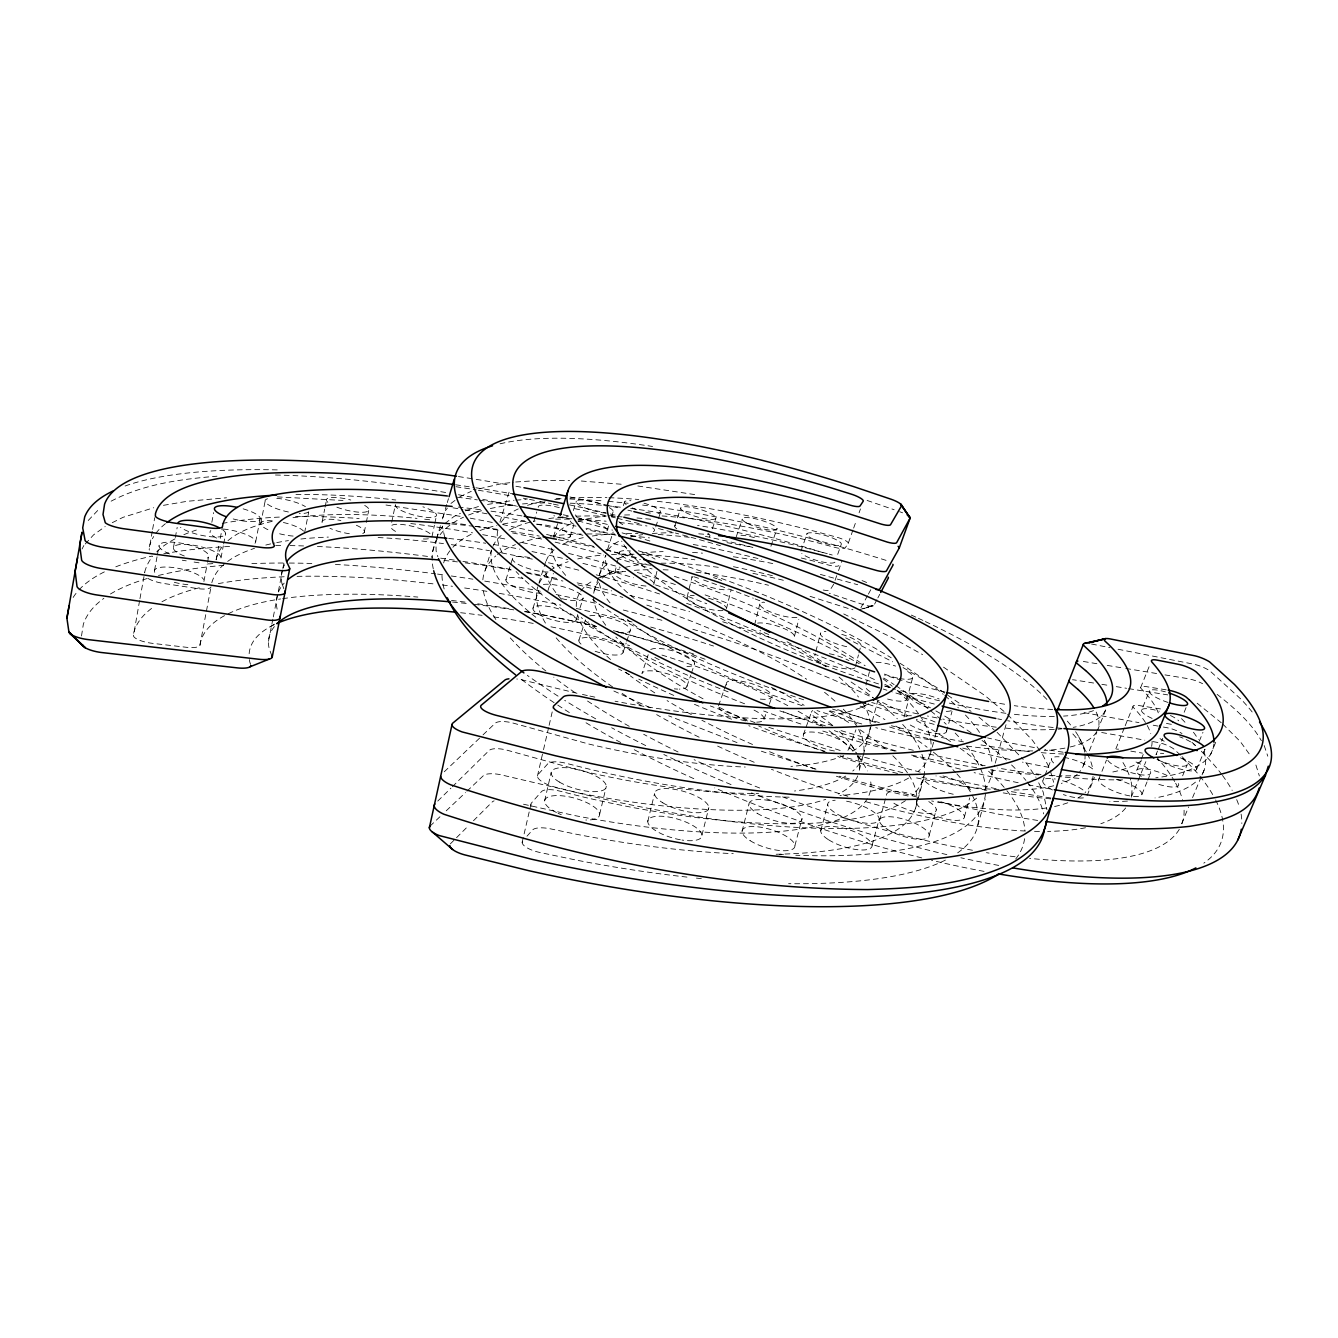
<?xml version="1.0" encoding="UTF-8"?>
<svg xmlns="http://www.w3.org/2000/svg" width="1338" height="1338" viewBox="0 0 1338 1338"><rect width="100%" height="100%" fill="white"/><g stroke="black" fill="none" stroke-linecap="round" stroke-linejoin="round"><path stroke-width="0.75" stroke-dasharray="5 3.75" d="M139.587 600.678L133.566 635.065A16.942 4.7 9.8 0 0 152.716 643.377L186.149 647.258A16.842 4.666 10.1 0 0 199.947 645.267L211.086 586.512M199.947 645.267L199.981 644.983A367.08 103.912 12.8 0 1 226.624 614.543M81.501 635.968L83.324 624.344A482.834 137.814 12.8 0 1 103.879 598.337M139.955 598.655L144.788 572.196M152.248 531.337L149.321 548.797A17.143 4.8 12.3 0 0 149.371 550.085M152.599 529.38L154.74 517.689M154.539 570.339L157.031 556.809M157.382 554.885L159.155 545.218M173.438 547.577L174.944 539.498M175.311 537.491L177.185 527.389M211.839 522.338L213.679 512.588M203.911 581.461L207.173 564.184M207.541 562.261L208.628 556.491M216.187 559.802L218.813 545.904M220.252 538.394L222.509 526.47M220.987 557.963L223.295 545.904M223.663 543.897L225.587 533.862M255.692 541.756L260.208 518.492M260.709 523.877L265.108 501.215M268.486 641.287L272.902 618.942M273.303 616.902L282.552 570.021M282.937 568.098L284.074 562.328M304.579 532.842L308.66 512.37M322.274 521.118L324.682 509.126M325.084 507.135L326.689 499.141M364.237 532.39L365.876 524.412M366.278 522.422L368.736 510.48M391.7 522.338L395.362 504.777A21.257 5.218 14.3 0 0 412.238 514.612A21.257 5.218 14.3 0 0 435.837 516.351A21.257 5.218 14.3 0 0 422.892 506.801M431.923 536.923L434.415 525.249M434.833 523.309L436.489 515.515M522.171 842.405L530.885 804.556M537.424 776.107L543.044 751.722M543.512 749.698L548.664 727.337M549.132 725.313L553.33 707.016M544.599 800.977L551.139 772.762M614.861 572.714L616.617 565.188M617.069 563.298L619.695 551.992M653.797 584.572L656.925 571.393M599.625 814.39L606.315 786.309M687.113 597.25L692.131 576.477A20.538 5.018 16.2 0 0 705.026 585.392A20.538 5.018 16.2 0 0 728.089 589.724M647.793 821.381L654.566 793.568M726.417 608.874L731.066 590.008M701.932 835.28L708.856 807.567M754.565 625.013L759.817 604.04M742.038 831.416L748.962 804.188M794.421 636.42L798.786 619.293M815.879 651.355L820.361 633.928M794.923 845.666L801.997 818.522M855.434 666.441L858.478 654.851M858.979 652.927L861.02 645.2M820.746 830.865L827.704 804.406M869.466 671.693L865.82 685.524A21.726 5.804 17.6 0 0 872.811 693.285M859.28 770.236L862.274 758.964M863.328 754.966L877.477 701.681M906.779 699.573L912.633 677.814A21.776 5.603 17.5 0 0 905.324 670.204M909.857 695.275L903.852 717.603A22.445 6.155 17.9 0 1 912.031 715.797M872.108 845.348L879.217 818.956M879.568 820.629L886.458 795.006A26.074 7.978 18.2 0 1 917.651 796.194M916.547 802.265L923.304 777.529M915.61 808.068L923.555 778.984M930.094 755.017L931.7 749.096M932.235 747.139L934.392 739.245M934.928 737.288L935.998 733.341M946.418 731.836L952.02 711.348M929.224 835.23L936.265 809.657M964.414 816.866L969.699 797.866M977.76 825.529L985.153 799.121M991.876 775.137L994.669 765.152M995.238 763.162L1006.427 723.256M432.676 551.641L435.92 540.736L436.104 551.039L437.861 556.725M436.489 538.863L440.403 525.717M446.725 504.493L442.075 520.081L445.002 511.183L447.394 508.089M447.31 502.536L448.464 498.639M485.159 570.322L491.397 549.935M499.927 522.071L509.979 489.206M505.915 579.822L510.079 566.392M510.664 564.469L512.454 558.699M533.745 521.636L536.755 511.986M538.93 583.134L545.937 560.856M553.497 536.806L558.314 521.435M532.992 608.272L538.562 590.543M547.944 590.643L553.38 573.433M573.35 510.547L576.327 501.165M570.038 536.856L573.701 525.282M576.193 619.762L577.447 615.831M579.973 607.987L583.134 598.153M607.051 530.734L608.857 525.098M611.867 515.715L613.072 511.969M594.189 590.878L605.646 555.303M607.519 549.466L613.155 531.989M578.919 640.149L585.459 619.845M623.374 505.613L624.545 501.934M436.523 538.896L438.948 531.554L443.781 525.115M655.737 526.888L660.554 512.237M623.123 652.325L626.151 643.11M626.753 641.27L630.399 630.231M674.72 526.102L680.674 508.106M648.211 654.717L641.972 673.482A23.382 6.757 16 0 1 674.653 676.376A23.382 6.757 16 0 1 679.269 689.12M712.385 528.711L715.997 517.957M736.201 536.906L742.222 519.177M686.946 686.31L690.759 675.071M691.395 673.198L694.589 663.832M770.905 546.272L777.01 528.594M718.556 705.845L726.4 683.133M800.944 551.122L807.082 533.578M764.015 719.292L766.691 711.732M769.35 704.173L772.009 696.613M837.688 554.367L841.15 544.616A17.979 3.847 16.7 0 0 817.886 533.611A17.979 3.847 16.7 0 0 813.236 539.147A17.979 3.847 16.7 0 0 841.134 544.616M835.063 580.341L837.839 572.564M838.525 570.624L841.987 560.89M662.093 515.95A317.524 78.039 17.2 0 1 819.057 543.161L835.096 547.443A12.025 2.576 16.8 0 0 845.114 547.995L848.192 543.445L852.958 530.032M853.644 528.109L856.37 520.449M859.096 512.772L860.468 508.942M803.352 734.746L805.392 729.059M806.078 727.17L811.514 712M849.011 748.728L855.935 729.795M1042.82 780.74L1044.259 777.094M1044.978 775.271L1051.467 758.897M1083.295 765.821L1086.322 758.295M1089.349 750.752L1096.909 731.903M1105.656 710.077L1097.662 730.013A260.826 66.214 17.2 0 0 1095.872 711.448M1087.092 795.642L1094.434 777.428M1098.665 779.469L1106.493 760.101M1115.875 748.778L1124.405 727.671M1125.191 725.765L1132.952 706.581M1140.628 687.632L1149.86 664.819M1152.118 718.422A20.187 4.783 19 0 1 1141.849 709.592L1149.559 690.609M1136.681 770.404L1140.545 760.988M1141.314 759.098L1143.622 753.461M1131.279 797.18L1145.846 761.657M1157.487 751.07L1155.999 754.732A21.592 5.436 19.4 0 1 1163.726 753.478M1158.24 749.247L1162.755 738.292M1141.916 794.421L1147.017 781.977M1147.753 780.205L1150.68 773.096M1184.163 712.268L1186.505 706.564M1182.608 775.839L1187.308 764.516M1199.249 741.235L1202.946 732.354M1196.59 769.4L1205.003 749.263A21.642 5.268 19.3 0 1 1203.715 750.25M1181.621 823.723L1188.662 806.931M1192.576 797.599L1201.256 776.742M1202.059 774.853L1205.22 767.31M1210.438 754.95L1216.61 740.115M82.053 549.015L83.842 545.536M876.908 599.725L874.049 605.144L862.926 608.773M877.862 597.902L879.768 594.289M860.936 607.703L867.442 595.811M868.379 594.122L872.092 587.332M833.691 584.238L830.262 589.74A11.958 3.128 19.4 0 1 823.171 590.008M526.988 836.183L532.557 829.978A18.732 6.222 12.8 0 1 550.069 828.757L575.223 834.026A367.08 103.912 12.8 0 0 733.241 853.644M85.247 543.997L93.677 534.765L105.2 526.536M88.224 520.499L98.025 510.146M450.371 843.843L467.698 826.516M473.485 820.729L492.25 801.947A18.331 5.954 12.4 0 1 494.107 800.86M437.76 801.077L450.906 788.149M452.361 786.711L488.855 750.752A18.28 6.155 14.8 0 1 505.563 749.782L582.264 770.972A303.642 89.613 15.3 0 0 758.562 793.334M444.266 771.775L481.546 736.268M483.035 734.846L494.96 723.473A18.331 5.954 14.8 0 1 511.685 722.687L588.603 743.995A304.462 86.719 15.4 0 0 745.249 767.042M429.966 826.198L440.319 816.397M446.24 810.795L465.473 792.598M466.962 791.193L483.235 775.806A18.247 5.737 12.3 0 1 499.96 774.568L577.163 792.665A302.605 83.408 12.9 0 0 825.747 799.338M444.985 523.493L453.866 516.585L460.456 513.29M450.973 503.423L456.86 499.024M270.142 626.769L275.394 623.592M861.505 707.3L865 705.427M112.241 522.69L123.029 517.338L153.686 507.754M459.787 496.816L471.277 491.314M111.138 501.165C143.668 483.988 180.847 479.171 217.024 476.194M598.972 577.899L614.426 570.858M465.407 510.832L479.405 506.199M479.238 488.822L501.449 483.704L513.641 482.249M859.514 609.693L874.049 605.144A12.243 3.194 19.7 0 1 864.565 605.06L829.242 593.269M863.595 608.589L873.413 605.796M487.534 504.443L513.993 500.261M163.437 505.329L187.136 501.298L226.523 497.786M515.682 481.998L539.916 480.392L569.603 480.576M516 500.128L526.102 499.442M277.284 496.883L343.013 500.462M556.09 498.589L561.943 498.756M569.737 498.974L604.241 500.897M275.461 475.007C333.48 476.361 391.298 483.035 448.447 492.986M581.311 481.011L623.926 484.456M608.238 501.298L628.174 503.272M385.98 505.011L462.128 516.635M642.608 505.062C725.045 515.749 806.195 535.317 885.472 560.17A11.708 2.525 17.1 0 1 888.081 561.241M1050.848 798.017L1008.233 791.126M637.825 485.978L696.83 494.909M1160.498 708.923L1138.906 705.544A13.43 3.178 18.9 0 0 1133.503 707.618L1133.771 707.902A316.604 80.598 17.2 0 1 1146.265 723.825M182.286 560.221L186.233 560.839M194.11 562.06L200.014 562.98M1093.614 683.032L1075.066 680.055A13.179 3.128 18.5 0 0 1072.491 679.771M1101.86 684.337L1108.031 685.324M1116.277 686.645L1126.579 688.301M1128.636 688.635L1167.79 694.89M1166.218 689.839L1146.566 686.678A13.464 3.077 18.8 0 0 1141.18 688.652L1141.465 688.919A317.524 78.039 17.2 0 1 1158.758 714.158M1037.669 820.462L999.168 814.29L934.978 801.111M1096.892 663.698L1082.459 661.323A13.213 3.027 18.4 0 0 1079.883 661.039M1107.212 665.404L1123.719 668.114M1125.776 668.448L1156.718 673.532M1164.963 674.887L1187.659 678.617A13.029 2.86 18.9 0 1 1202.611 683.701M458.499 494.742L474.622 497.703M1130.794 751.12L1142.418 753.143M1101.676 732.505L1144.793 740.165M1153.005 741.62L1159.16 742.724A13.012 3.496 22 0 1 1173.677 748.879L1180.651 755.284M1083.997 712.652L1138.956 722.62M1153.205 725.213L1161.351 726.685M1163.374 727.052L1167.455 727.788A12.912 3.378 22 0 1 1182.006 733.542M470.207 518.157L492.468 522.489M482.734 499.308L517.271 506.466M1091.507 644.013L1109.888 647.642M1118.05 649.248L1193.596 664.166A13.029 3.044 21.6 0 1 1210.388 671.325L1241.095 699.289A432.391 114.115 19.8 0 1 1252.569 712.485M996.108 788.734L935.931 775.923M576.979 693.268L521.385 679.704A18.448 5.034 12.6 0 0 516.786 679.002M582.431 694.439L588.084 695.676M589.958 696.078L595.611 697.299M502.62 524.546L533.109 531.203M546.573 534.431L594.507 546.573M523.509 804.222L573.734 815.377A318.293 89.847 12.8 0 0 870.319 779.335M562.662 517.037L570.356 518.893M917.099 797.08L839.344 776.241M920.143 772.16L859.732 756.02M578.049 520.883L612.536 530.132M827.285 553.648L807.299 548.329A372.901 95.232 17.2 0 0 697.533 525.416M820.378 574.42L857.708 584.723M605.98 549.684L640.384 559.619M622.07 532.859L641.119 538.328M810.075 596.33L848.543 608.556A12.142 3.211 19.6 0 0 852.942 609.76M645.117 539.565L653.095 542.024M840.147 750.451L768.464 727.22M815.996 769.166L760.118 750.802M867.108 500.445L894.152 509.745M693.803 576.711L701.647 579.337M703.604 579.99L726.718 588.252M728.641 588.954L734.411 591.011M755.017 722.637L710.294 705.929M737.021 742.59L668.682 715.83M736.335 591.714L753.261 598.203M755.15 598.939L764.55 602.552M899.671 511.701L902.598 512.822M650.201 707.718L613.607 690.893M843.726 613.941L891.242 637.239L922.584 654.616M845.633 637.825L892.68 661.808M903.083 667.578L936.065 687.13L971.087 711.381M943.524 667.16L984.919 695.576L1006.109 713.154M1197.192 703.253L1221.226 722.704M1217.128 694.355C1233.87 707.585 1250.662 721.985 1261.383 740.734M978.931 717.185L994.067 729.812M1222.681 724.009L1240.293 741.553L1251.314 756.806M1191.89 742.272L1196.139 746.236M1007.547 714.509L1032.25 740.014L1040.262 751.27M1181.989 756.555L1197.359 773.063M997.094 732.338L1023.252 759.516M1201.323 751.203L1213.717 764.5A428.043 126.107 19.9 0 1 1221.31 773.882M1025.861 762.526L1036.03 777.361M851.67 745.45L857.006 753.863M858.076 755.535L862.341 762.259M1042.553 754.498L1049.761 768.631M1078.746 736.703L1085.469 750.367M1038.689 782.797L1043.105 791.845L1046.935 809.741M271.898 655.854L269.323 649.114A302.605 83.408 12.9 0 1 277.05 623.759M282.184 584.054L284.074 589.406M1264.193 745.55L1267.788 756.204M250.574 664.417L249.821 662.093A318.293 89.847 12.8 0 1 249.119 656.975M444.785 537.475L442.242 526.085M1255.897 765.035L1259.359 775.956M1050.313 770.588L1053.642 782.295M541.388 593.186A21.709 5.77 15 0 1 507.604 582.85A21.709 5.77 15 0 1 525.834 579.07M1096.642 731.735A260.826 66.214 17.2 0 1 1066.871 747.725M1064.964 748.093A260.826 66.214 17.2 0 1 1044.209 750.501M1032.785 750.902A260.826 66.214 17.2 0 1 966.488 746.019M928.873 739.697A260.826 66.214 17.2 0 1 875.754 727.655M861.789 723.942A260.826 66.214 17.2 0 1 817 710.595M802.231 705.711A260.826 66.214 17.2 0 1 627.355 619.544M609.994 602.853A260.826 66.214 17.2 0 1 599.09 581.461M599.407 575.491A260.826 66.214 17.2 0 1 609.827 562.395M618.858 558.113A260.826 66.214 17.2 0 1 634.664 554.083M642.073 553.012A260.826 66.214 17.2 0 1 663.13 551.624M692.515 552.393A260.826 66.214 17.2 0 1 702.5 553.163M733.324 556.759A260.826 66.214 17.2 0 1 776.375 564.268M536.873 524.312A19.719 4.75 15.2 0 1 567.028 532.44A19.719 4.75 15.2 0 1 557.678 537.475M1178.427 783.583A22.261 5.804 19.4 0 1 1155.631 783.315M1141.297 776.408A22.261 5.804 19.4 0 1 1142.251 768.681A22.261 5.804 19.4 0 1 1169.797 776.826M1116.31 779.335A22.863 6.172 19.3 0 1 1141.95 793.936A22.863 6.172 19.3 0 1 1116.578 792.213A22.863 6.172 19.3 0 1 1099.903 778.214M1083.429 797.866A23.365 6.506 19 0 1 1063.392 794.605M1052.437 789.972A23.365 6.506 19 0 1 1055.247 779.034M1062.573 780.706A23.365 6.506 19 0 1 1084.784 791.46M1171.369 724.31A20.187 4.783 19 0 1 1163.592 722.604M1141.849 709.592A20.187 4.783 19 0 1 1159.31 711.197M1170.432 715.496A20.187 4.783 19 0 1 1178.694 720.831M1164.211 741.269A20.873 5.084 19.3 0 1 1158.206 737.037M1179.681 736.837A20.873 5.084 19.3 0 1 1183.026 738.141M1186.154 739.529A20.873 5.084 19.3 0 1 1195.102 745.199M1180.417 757.843A21.592 5.436 19.4 0 1 1192.024 770.922A21.592 5.436 19.4 0 1 1157.387 758.128M581.01 644.113A22.93 6.473 15.5 0 1 596.899 638.678A22.93 6.473 15.5 0 1 623.09 652.409A22.93 6.473 15.5 0 1 593.771 650.803M578.902 518.876A19.15 4.499 15.4 0 1 606.783 529.079A19.15 4.499 15.4 0 1 586.195 529.346M573.902 524.329A19.15 4.499 15.4 0 1 570.389 519.947M652.81 527.824A18.665 4.298 15.7 0 1 651.455 531.905M622.772 524.647A18.665 4.298 15.7 0 1 618.825 521.502M676.811 528.845A18.297 4.148 16 0 1 675.473 525.198M707.769 533.143A18.297 4.148 16 0 1 709.291 536.822M740.934 535.233A18.063 4.031 16.4 0 1 757.425 538.612M834.912 562.161A17.946 3.981 16.8 0 1 819.558 561.258A17.946 3.981 16.8 0 1 801.746 553.48M834.41 750.969A23.867 7.025 17.4 0 1 803.502 736.402A23.867 7.025 17.4 0 1 828.306 735.114A23.867 7.025 17.4 0 1 847.84 750.284M754.03 710.11A23.699 6.958 16.7 0 1 756.254 722.152M745.567 720.898A23.699 6.958 16.7 0 1 718.824 707.802M677.73 689.087A23.382 6.757 16 0 1 674.335 688.836M643.963 503.205A18.715 4.165 15.7 0 1 659.701 510.363A18.715 4.165 15.7 0 1 654.332 513.524M650.368 513.09A18.715 4.165 15.7 0 1 645.853 512.237M636.47 509.561A18.715 4.165 15.7 0 1 632.238 507.905M626.184 504.577A18.715 4.165 15.7 0 1 630.9 500.713M609.359 507.671A19.2 4.365 15.5 0 1 611.834 512.789M606.014 513.123A19.2 4.365 15.5 0 1 581.043 506.082A19.2 4.365 15.5 0 1 580.976 499.977A19.2 4.365 15.5 0 1 605.947 505.948M1105.523 710.026A261.579 64.107 17.2 0 1 1073.193 727.354M1061.954 728.842A261.579 64.107 17.2 0 1 1058.074 729.177M1054.311 729.411A261.579 64.107 17.2 0 1 1005.975 728.14M996.225 727.17A261.579 64.107 17.2 0 1 942.788 719.058M937.085 717.954A261.579 64.107 17.2 0 1 927.451 715.997M917.701 713.89A261.579 64.107 17.2 0 1 871.69 702.534M634.296 598.421A261.579 64.107 17.2 0 1 605.897 555.37M608.054 550.202A261.579 64.107 17.2 0 1 621.267 540.167M630.365 537.107A261.579 64.107 17.2 0 1 642.708 534.631M652.258 533.544A261.579 64.107 17.2 0 1 673.282 532.775M698.737 533.812A261.579 64.107 17.2 0 1 708.705 534.648M571.945 518.726A19.769 4.599 15.2 0 1 553.848 515.715M538.244 507.353A19.769 4.599 15.2 0 1 560.773 508.122M575.29 514.896A19.769 4.599 15.2 0 1 576.36 516.384M1182.391 758.596A22.328 5.62 19.3 0 1 1181.755 766.239A22.328 5.62 19.3 0 1 1153.891 757.96M1136.046 762.008A22.947 5.971 19.2 0 1 1150.429 773.615A22.947 5.971 19.2 0 1 1129.138 772.026A22.947 5.971 19.2 0 1 1107.563 759.9M1053.625 762.944A23.432 6.305 19 0 1 1059.077 756.79M1063.877 757.358A23.432 6.305 19 0 1 1093.547 769.685M1168.074 702.45A20.254 4.633 18.9 0 1 1149.242 691.83A20.254 4.633 18.9 0 1 1165.365 691.863M548.062 572.012A21.776 5.586 15 0 1 514.16 561.659A21.776 5.586 15 0 1 532.357 558.163M552.025 566.074A21.776 5.586 15 0 1 553.999 567.964M589.857 615.798A22.997 6.272 15.6 0 1 624.946 624.194A22.997 6.272 15.6 0 1 618.139 632.523M595.778 626.368A22.997 6.272 15.6 0 1 588.202 621.852M543.379 584.489A22.428 5.937 15.2 0 1 580.826 594.54A22.428 5.937 15.2 0 1 560.354 598.287M832.838 725.714A23.95 6.807 17.3 0 1 812.768 710.545M830.028 710.863A23.95 6.807 17.3 0 1 856.889 724.042M726.685 685.039A23.783 6.74 16.7 0 1 743.042 681.51A23.783 6.74 16.7 0 1 770.554 693.268A23.783 6.74 16.7 0 1 759.282 698.971M650.72 649.549A23.448 6.556 16.1 0 1 684.721 655.185A23.448 6.556 16.1 0 1 686.929 666.491M659.233 659.701A23.448 6.556 16.1 0 1 654.8 657.343M1084.917 754.08A259.823 75.814 19.8 0 1 1079.733 771.675M1077.207 774.351A259.823 75.814 19.8 0 1 1061.285 783.449M1053.708 785.757A259.823 75.814 19.8 0 1 1013.702 789.989M999.085 789.654A259.823 75.814 19.8 0 1 916.614 777.913M897.597 773.481A259.823 75.814 19.8 0 1 837.672 756.204M826.667 752.508A259.823 75.814 19.8 0 1 758.646 725.982M747.524 720.981A259.823 75.814 19.8 0 1 719.058 707.25M703.069 698.821A259.823 75.814 19.8 0 1 615.881 637.039M605.729 625.264A259.823 75.814 19.8 0 1 598.538 581.946M602.217 578.116A259.823 75.814 19.8 0 1 619.728 568.934M625.214 567.362A259.823 75.814 19.8 0 1 645.97 564M661.022 563.231A259.823 75.814 19.8 0 1 721.366 567.78M752.909 573.35A259.823 75.814 19.8 0 1 784.904 580.675M1067.339 721.149A259.823 75.814 19.8 0 1 1070.985 725.48M1075.618 731.719A259.823 75.814 19.8 0 1 1084.683 752.274M998.717 865.418A428.043 126.107 19.9 0 1 960.851 857.775M946.852 854.614A428.043 126.107 19.9 0 1 751.538 792.916M731.05 784.586A428.043 126.107 19.9 0 1 663.849 754.515M645.736 745.601A428.043 126.107 19.9 0 1 611.667 727.755M595.728 718.857A428.043 126.107 19.9 0 1 564.703 700.343M558.08 696.161A428.043 126.107 19.9 0 1 527.339 675.372M433.278 568.884A428.043 126.107 19.9 0 1 438.931 536.304M440.051 534.782A428.043 126.107 19.9 0 1 463.483 517.221M468.534 515.046A428.043 126.107 19.9 0 1 482.934 510.347M490.293 508.557A428.043 126.107 19.9 0 1 512.554 504.911M522.472 503.941A428.043 126.107 19.9 0 1 544.599 502.904M570.189 503.188A428.043 126.107 19.9 0 1 602.819 505.346M606.716 505.714A428.043 126.107 19.9 0 1 622.588 507.453M630.666 508.473A428.043 126.107 19.9 0 1 826.466 553.748M1222.464 775.421A428.043 126.107 19.9 0 1 1232.198 790.424M1236.697 799.639A428.043 126.107 19.9 0 1 1238.787 805.158M1241.095 814.106A428.043 126.107 19.9 0 1 1241.831 823.489M1141.715 760.67A316.604 80.598 17.2 0 1 1109.169 772.662M1079.549 775.605A316.604 80.598 17.2 0 1 1059.244 775.739M1055.013 775.639A316.604 80.598 17.2 0 1 1051.099 775.505M1038.924 774.869A316.604 80.598 17.2 0 1 990.538 769.802M976.623 767.711A316.604 80.598 17.2 0 1 910.827 754.866M895.038 751.136A316.604 80.598 17.2 0 1 821.833 730.749M800.86 724.009A316.604 80.598 17.2 0 1 763.647 710.996M744.614 703.788A316.604 80.598 17.2 0 1 581.227 617.571M561.442 599.273A316.604 80.598 17.2 0 1 545.352 569.921M546.239 560.94A316.604 80.598 17.2 0 1 554.986 549.149M562.512 544.482A316.604 80.598 17.2 0 1 583.251 537.659M592.349 536.02A316.604 80.598 17.2 0 1 614.594 533.912M626.669 533.561A316.604 80.598 17.2 0 1 638.025 533.628M658.112 534.481A316.604 80.598 17.2 0 1 691.763 537.608M727.019 542.676A316.604 80.598 17.2 0 1 752.909 547.359M801.311 558.013A316.604 80.598 17.2 0 1 812.835 560.873L828.841 565.121A11.992 2.676 16.8 0 0 838.842 565.606M1147.235 725.514A316.604 80.598 17.2 0 1 1150.764 733.709M1152.068 741.403A316.604 80.598 17.2 0 1 1151.516 746.805M829.276 554.183A11.908 2.626 16.8 0 1 832.236 555.036M1195.453 782.128A372.901 95.232 17.2 0 1 1154.978 797.95M1127.449 801.077A372.901 95.232 17.2 0 1 1109.821 801.696M1050.798 798.886A372.901 95.232 17.2 0 1 1003.216 792.899M986.859 790.24A372.901 95.232 17.2 0 1 920.628 776.926M902.782 772.695A372.901 95.232 17.2 0 1 840.03 755.803M824.743 751.22A372.901 95.232 17.2 0 1 748.795 725.698M731.535 719.208A372.901 95.232 17.2 0 1 694.439 704.323M673.8 695.426A372.901 95.232 17.2 0 1 638.728 679.119M629.613 674.603A372.901 95.232 17.2 0 1 618.574 668.95M535.802 617.253A372.901 95.232 17.2 0 1 491.799 549.466M492.902 546.322A372.901 95.232 17.2 0 1 502.921 534.063M508.975 530.166A372.901 95.232 17.2 0 1 535.217 520.967M548.864 518.559A372.901 95.232 17.2 0 1 568.232 516.635M575.875 516.234A372.901 95.232 17.2 0 1 605.177 516.134M611.399 516.351A372.901 95.232 17.2 0 1 615.229 516.535M617.153 516.619A372.901 95.232 17.2 0 1 623.006 516.953M636.988 517.973A372.901 95.232 17.2 0 1 651.422 519.328M1181.487 718.64A372.901 95.232 17.2 0 1 1187.258 724.744M1193.446 732.237A372.901 95.232 17.2 0 1 1198.413 739.546M1203.916 751.254A372.901 95.232 17.2 0 1 1201.691 775.103M1179.28 829.326A370.743 110.82 19.9 0 1 1029.591 858.377M1015.09 856.772A370.743 110.82 19.9 0 1 986.457 852.657M972.492 850.249A370.743 110.82 19.9 0 1 780.991 796.244M759.683 788.015A370.743 110.82 19.9 0 1 694.088 759.666M678.065 751.973A370.743 110.82 19.9 0 1 643.678 734.278M629.211 726.3A370.743 110.82 19.9 0 1 587.081 700.744M575.139 692.716A370.743 110.82 19.9 0 1 553.748 677.195M545.954 671.091A370.743 110.82 19.9 0 1 508.373 635.751M495.863 619.494A370.743 110.82 19.9 0 1 483.286 590.426M482.851 579.839A370.743 110.82 19.9 0 1 495.796 555.922M497.468 554.551A370.743 110.82 19.9 0 1 515.448 544.599M519.06 543.278A370.743 110.82 19.9 0 1 542.576 537.391M550.537 536.204A370.743 110.82 19.9 0 1 581.144 534.029M587.014 533.962A370.743 110.82 19.9 0 1 615.012 534.765M630.917 535.953A370.743 110.82 19.9 0 1 649.499 537.893M693.235 544.482A370.743 110.82 19.9 0 1 761.64 559.451M1174.697 781.526A370.743 110.82 19.9 0 0 1162.622 764.182L1160.732 762.091A13.263 3.646 22 0 0 1157.353 759.131M1175.65 783.215A370.743 110.82 19.9 0 1 1182.424 799.522M1184.08 810.226A370.743 110.82 19.9 0 1 1181.889 823.957M1125.676 807.951A314.815 93.794 19.9 0 1 1100.84 823.706M1085.519 827.754A314.815 93.794 19.9 0 1 1047.621 831.383M1039.509 831.416A314.815 93.794 19.9 0 1 1033.22 831.299M1025.36 831.015A314.815 93.794 19.9 0 1 863.528 801.01M847.824 796.277A314.815 93.794 19.9 0 1 771.407 769.283M754.214 762.275A314.815 93.794 19.9 0 1 717.201 745.902M699.122 737.205A314.815 93.794 19.9 0 1 656.657 714.626M641.103 705.444A314.815 93.794 19.9 0 1 620.765 692.499M612.62 686.929A314.815 93.794 19.9 0 1 554.902 636.319M545.452 623.09A314.815 93.794 19.9 0 1 537.776 586.864M539.298 583.05A314.815 93.794 19.9 0 1 547.108 573.032M549.968 570.724A314.815 93.794 19.9 0 1 568.165 561.676M577.765 558.933A314.815 93.794 19.9 0 1 603.706 555.002M611.533 554.501A314.815 93.794 19.9 0 1 636.955 554.317M638.945 554.384A314.815 93.794 19.9 0 1 694.89 559.819M733.441 566.693A314.815 93.794 19.9 0 1 772.494 575.708M1122.967 762.526A314.815 93.794 19.9 0 1 1130.71 780.071M1131.145 781.927A314.815 93.794 19.9 0 1 1130.995 797.465M1116.661 749.263A13.347 3.696 21.9 0 1 1118.585 749.146M862.023 580.608A11.691 2.977 19.6 0 1 867.392 582.933M1215.64 799.99A413.057 123.798 19.9 0 1 1203.815 863.144M984.049 871.373A413.057 123.798 19.9 0 1 931.499 860.25M921.765 857.892A413.057 123.798 19.9 0 1 714.693 787.898M693.82 778.683A413.057 123.798 19.9 0 1 633.292 749.213M620.782 742.557A413.057 123.798 19.9 0 1 585.057 722.202M569.352 712.552A413.057 123.798 19.9 0 1 555.788 703.805M554.083 702.667A413.057 123.798 19.9 0 1 518.592 677.212M444.149 588.971A413.057 123.798 19.9 0 1 441.975 573.969M443.631 562.93A413.057 123.798 19.9 0 1 451.625 548.68M452.896 547.275A413.057 123.798 19.9 0 1 471.662 534.063M479.924 530.534A413.057 123.798 19.9 0 1 496.95 525.382M502.971 524.078A413.057 123.798 19.9 0 1 524.546 520.833M555.638 519.127A413.057 123.798 19.9 0 1 569.704 519.194M577.999 519.445A413.057 123.798 19.9 0 1 606.114 521.201M619.444 522.506A413.057 123.798 19.9 0 1 646.99 525.968M705.377 536.371A413.057 123.798 19.9 0 1 752.458 547.326M1199.868 776.124A413.057 123.798 19.9 0 1 1212.981 795.073M1093.029 776.324A273.186 81.233 19.9 0 1 1085.101 792.548M1081.974 795.24A273.186 81.233 19.9 0 1 1077.542 798.217M1067.808 802.75A273.186 81.233 19.9 0 1 1054.495 806.513M1046.667 807.918A273.186 81.233 19.9 0 1 931.666 800.96M908.034 796.01A273.186 81.233 19.9 0 1 836.417 776.241M815.093 769.049A273.186 81.233 19.9 0 1 767.36 750.802M752.541 744.48A273.186 81.233 19.9 0 1 701.881 720.245M691.345 714.592A273.186 81.233 19.9 0 1 667.077 700.61M654.8 692.9A273.186 81.233 19.9 0 1 630.332 675.857M628.86 674.72A273.186 81.233 19.9 0 1 625.632 672.245M610.496 659.534A273.186 81.233 19.9 0 1 577.531 614.527M576.293 606.515A273.186 81.233 19.9 0 1 579.822 592.684M580.809 591.179A273.186 81.233 19.9 0 1 593.905 580.257M600.795 577.18A273.186 81.233 19.9 0 1 625.08 571.359M634.329 570.356A273.186 81.233 19.9 0 1 651.723 569.62M663.146 569.754A273.186 81.233 19.9 0 1 669.067 569.988M696.011 572.212A273.186 81.233 19.9 0 1 768.514 585.258M1072.842 733.943A273.186 81.233 19.9 0 1 1086.305 752.073M1087.276 753.812A273.186 81.233 19.9 0 1 1092.694 768.731M1063.61 754.047A317.524 78.039 17.2 0 1 1041.215 752.658M1029.29 751.555A317.524 78.039 17.2 0 1 977.359 744.329M963.46 741.837A317.524 78.039 17.2 0 1 891.409 725.748M879.35 722.587A317.524 78.039 17.2 0 1 831.835 708.872M803.686 699.791A317.524 78.039 17.2 0 1 787.012 694.088M785.172 693.435A317.524 78.039 17.2 0 1 591.212 598.437M565.673 575.357A317.524 78.039 17.2 0 1 551.657 547.61M553.932 537.592A317.524 78.039 17.2 0 1 574.119 522.64M578.116 521.285A317.524 78.039 17.2 0 1 606.281 516.067M608.322 515.883A317.524 78.039 17.2 0 1 614.627 515.414M624.595 514.996A317.524 78.039 17.2 0 1 632.723 514.896M1213.867 743.961A373.971 92.222 17.2 0 1 1155.781 777.796M1122.615 779.853A373.971 92.222 17.2 0 1 1049.092 775.471M1041.014 774.485A373.971 92.222 17.2 0 1 997.713 767.995M985.203 765.754A373.971 92.222 17.2 0 1 927.284 753.629M913.369 750.3A373.971 92.222 17.2 0 1 838.842 729.963M825.412 725.848A373.971 92.222 17.2 0 1 779.87 710.879M728.156 691.846A373.971 92.222 17.2 0 1 521.452 577.079M518.843 574.454A373.971 92.222 17.2 0 1 516.083 571.543M502.101 552.51A373.971 92.222 17.2 0 1 498.388 527.925M501.031 522.456A373.971 92.222 17.2 0 1 518.274 508.892M527.506 505.329A373.971 92.222 17.2 0 1 545.268 501.031M554.785 499.609A373.971 92.222 17.2 0 1 560.823 498.923M570.222 498.154A373.971 92.222 17.2 0 1 606.967 497.652M608.991 497.719A373.971 92.222 17.2 0 1 638.828 499.509M657.309 501.315A373.971 92.222 17.2 0 1 813.387 530.918L835.414 536.806A11.942 2.542 16.8 0 1 848.192 543.445M1061.887 728.374A319.096 81.869 19.7 0 1 1007.648 720.73M1001.56 719.593A319.096 81.869 19.7 0 1 997.747 718.857M934.325 704.056A319.096 81.869 19.7 0 1 890.907 691.478M886.91 690.224A319.096 81.869 19.7 0 1 883.18 689.037M1063.141 752.19A375.827 96.737 19.7 0 1 1044.777 749.347M1034.408 747.541A375.827 96.737 19.7 0 1 987.595 737.94M934.125 724.376A375.827 96.737 19.7 0 1 916.329 719.309M906.361 716.348A375.827 96.737 19.7 0 1 867.526 704.056M1093.497 710.629A262.415 68.589 19.7 0 1 1063.526 716.098M1054.294 716.432A262.415 68.589 19.7 0 1 1011.695 714.007M1005.925 713.288A262.415 68.589 19.7 0 1 948.976 703.035M939.527 700.828A262.415 68.589 19.7 0 1 898.551 689.973M890.573 687.615A262.415 68.589 19.7 0 1 884.585 685.792M878.564 683.919A262.415 68.589 19.7 0 1 621.652 541.121M1050.196 788.952A432.391 114.115 19.8 0 1 1028.353 784.821M1018.185 782.73A432.391 114.115 19.8 0 1 974.081 772.628M960.366 769.166A432.391 114.115 19.8 0 1 911.596 755.652M896.192 751.003A432.391 114.115 19.8 0 1 834.327 730.632M820.813 725.815A432.391 114.115 19.8 0 1 780.673 710.712M500.061 443.798A432.391 114.115 19.8 0 1 652.559 446.474M1052.705 709.475A276.899 70.897 19.7 0 1 1014.271 705.678M1004.637 704.223A276.899 70.897 19.7 0 1 990.672 701.848M945.046 692.064A276.899 70.897 19.7 0 1 904.02 680.992M902.08 680.423A276.899 70.897 19.7 0 1 884.451 675.038M1048.858 767.343A418.761 108.094 19.7 0 1 1022.483 762.158M1010.09 759.499A418.761 108.094 19.7 0 1 961.721 747.825M927.953 738.576A418.761 108.094 19.7 0 1 887.228 726.25M875.52 722.47A418.761 108.094 19.7 0 1 836.484 709.19M946.317 730.13A22.445 6.155 17.9 0 1 933.456 733.174A22.445 6.155 17.9 0 1 908.084 723.641M922.183 717.519A22.445 6.155 17.9 0 1 937.955 723.423M863.177 755.134A303.642 89.613 15.3 0 1 852.774 771.023M845.683 776.09A303.642 89.613 15.3 0 1 794.488 791.009M277.117 609.125A303.642 89.613 15.3 0 1 284.191 583.151M443.982 560.455A303.642 89.613 15.3 0 1 457.395 561.893M465.156 562.846A303.642 89.613 15.3 0 1 511.016 570.021M527.139 573.132A303.642 89.613 15.3 0 1 562.897 581.06M577.966 584.806A303.642 89.613 15.3 0 1 622.889 597.434M646.789 605.077A303.642 89.613 15.3 0 1 806.697 679.286M824.543 692.315A303.642 89.613 15.3 0 1 837.655 703.604M843.291 709.173A303.642 89.613 15.3 0 1 856.571 725.965M858.611 729.511A303.642 89.613 15.3 0 1 863.846 751.287M940.865 801.746A25.088 7.643 18.4 0 1 964.263 817.618A25.088 7.643 18.4 0 1 935.764 816.096A25.088 7.643 18.4 0 1 917.55 800.492M293.156 536.07A22.545 5.937 13.3 0 1 278.17 533.394M267.918 529.697A22.545 5.937 13.3 0 1 261.161 522.422A22.545 5.937 13.3 0 1 275.912 521.151M283.388 522.489A22.545 5.937 13.3 0 1 303.492 531.052M356.376 525.249A21.793 5.62 13.8 0 1 362.749 533.511M349.352 533.728A21.793 5.62 13.8 0 1 329.951 528.293M322.124 522.589A21.793 5.62 13.8 0 1 340.889 520.515M428.361 538.779A21.207 5.402 14.2 0 1 420.199 538.729M395.546 531.42A21.207 5.402 14.2 0 1 400.313 524.329A21.207 5.402 14.2 0 1 430 533.645M187.855 584.689A25.322 7.309 12.3 0 1 173.89 582.197M154.756 572.33A25.322 7.309 12.3 0 1 174.893 567.764A25.322 7.309 12.3 0 1 203.577 579.454M184.326 556.023A24.335 6.774 12.5 0 1 176.098 545.319A24.335 6.774 12.5 0 1 206.253 548.279A24.335 6.774 12.5 0 1 219.967 559.518M216.639 538.127A23.398 6.322 12.9 0 1 210.819 530.601M223.279 529.079A23.398 6.322 12.9 0 1 247.48 535.116A23.398 6.322 12.9 0 1 254.973 543.278M854.949 667.813A21.157 5.519 17.1 0 1 830.53 665.17A21.157 5.519 17.1 0 1 815.461 653.897M829.343 653.713A21.157 5.519 17.1 0 1 848.961 660.604M899.537 691.796A21.726 5.804 17.6 0 1 905.508 700.51A21.726 5.804 17.6 0 1 884.451 698.101M884.468 686.026A21.726 5.804 17.6 0 1 889.837 687.665M680.289 839.746A28.081 9.751 16.4 0 1 648.997 818.823A28.081 9.751 16.4 0 1 694.305 826.399A28.081 9.751 16.4 0 1 682.012 840.047M556.491 812.517A28.416 9.968 15.4 0 1 552.009 795.959A28.416 9.968 15.4 0 1 593.671 806.58A28.416 9.968 15.4 0 1 585.827 820.01M561.274 814.658A28.416 9.968 15.4 0 1 558.03 813.253M646.003 586.044A20.404 5.135 15.7 0 1 617.454 577.013A20.404 5.135 15.7 0 1 625.699 571.644M642.223 575.892A20.404 5.135 15.7 0 1 653.864 583.201M722.955 610.563A20.488 5.201 16.2 0 1 693.385 603.455A20.488 5.201 16.2 0 1 694.205 595.544M708.521 598.203A20.488 5.201 16.2 0 1 726.166 607.385M768.765 634.48A20.739 5.319 16.7 0 1 759.934 630.482M757.592 623.123A20.739 5.319 16.7 0 1 782.63 627.974A20.739 5.319 16.7 0 1 793.635 637.624M846.569 801.194A26.911 8.563 17.8 0 1 879.133 819.843A26.911 8.563 17.8 0 1 842.706 816.816A26.911 8.563 17.8 0 1 835.18 800.241M928.773 801.579A26.074 7.978 18.2 0 1 929.024 813.537A26.074 7.978 18.2 0 1 893.684 803.101M870.152 727.554A304.462 86.719 15.4 0 1 852.791 751.12M843.743 755.602A304.462 86.719 15.4 0 1 790.909 766.39M282.067 584.02A304.462 86.719 15.4 0 1 282.335 570.055M282.954 568.249A304.462 86.719 15.4 0 1 284.626 564.736M448.698 538.445A304.462 86.719 15.4 0 1 485.677 543.245M493.638 544.499A304.462 86.719 15.4 0 1 519.897 549.165M531.972 551.557A304.462 86.719 15.4 0 1 567.78 559.568M582.9 563.365A304.462 86.719 15.4 0 1 633.493 577.765M655.52 584.907A304.462 86.719 15.4 0 1 706.748 603.756M787.062 641.755A304.462 86.719 15.4 0 1 825.713 666.491M839.093 677.112A304.462 86.719 15.4 0 1 858.494 697.048M862.659 702.918A304.462 86.719 15.4 0 1 870.252 725.648M953.241 794.237A25.154 7.409 18.3 0 1 930.027 785.138A25.154 7.409 18.3 0 1 924.274 775.823M942.972 775.99A25.154 7.409 18.3 0 1 971.288 792.163M308.693 511.785A22.595 5.737 13.4 0 1 299.294 513.441M288.423 512.002A22.595 5.737 13.4 0 1 268.637 504.944A22.595 5.737 13.4 0 1 267.533 498.773M276.782 498.338A22.595 5.737 13.4 0 1 305.432 506.65M364.689 505.413A21.86 5.436 13.8 0 1 363.133 512.253A21.86 5.436 13.8 0 1 335.922 506.801M327.86 502.302A21.86 5.436 13.8 0 1 350.807 500.027M169.625 553.949A25.389 7.075 12.5 0 1 162.316 542.96A25.389 7.075 12.5 0 1 194.177 546.456A25.389 7.075 12.5 0 1 207.306 558.08M222.844 529.915A24.402 6.556 12.7 0 1 212.742 536.906A24.402 6.556 12.7 0 1 180.496 527.289M243.148 508.841A23.465 6.105 13 0 1 259.455 519.997A23.465 6.105 13 0 1 231.474 518.458M951.167 710.662A22.495 5.954 17.9 0 1 944.511 711.281M928.555 707.835A22.495 5.954 17.9 0 1 910.358 694.69A22.495 5.954 17.9 0 1 939.142 699.005M841.753 634.346A21.207 5.335 17.1 0 1 858.712 647.358M846.703 646.655A21.207 5.335 17.1 0 1 823.439 637.607A21.207 5.335 17.1 0 1 825.931 631.553M912.616 677.831A21.776 5.603 17.5 0 1 899.32 678.466M897.581 678.115A21.776 5.603 17.5 0 1 883.231 673.566M876.156 662.394A21.776 5.603 17.5 0 1 895.59 666.09M650.954 565.205A20.455 4.967 15.7 0 1 622.321 556.19A20.455 4.967 15.7 0 1 630.533 551.055M643.846 554.2A20.455 4.967 15.7 0 1 655.035 559.083M713.555 577.615A20.538 5.018 16.2 0 1 716.917 578.685M718.556 579.27A20.538 5.018 16.2 0 1 721.667 580.491M796.896 617.353A20.789 5.151 16.7 0 1 769.35 611.466A20.789 5.151 16.7 0 1 762.827 602.234M857.775 775.873A302.605 83.408 12.9 0 1 838.625 793.969M452.528 602.05A302.605 83.408 12.9 0 1 468.267 603.655M474.237 604.341A302.605 83.408 12.9 0 1 516.786 610.362M524.329 611.617A302.605 83.408 12.9 0 1 596.23 626.485M616.851 631.687A302.605 83.408 12.9 0 1 705.31 659.316M771.407 687.381A302.605 83.408 12.9 0 1 804.155 705.327M814.14 711.716A302.605 83.408 12.9 0 1 833.641 726.333M839.461 731.568A302.605 83.408 12.9 0 1 856.387 753.528M857.24 755.502A302.605 83.408 12.9 0 1 859.514 768.815M73.155 597.467A500.496 139.821 12.8 0 1 77.688 591.346M78.992 589.874A500.496 139.821 12.8 0 1 104.749 571.694M115.787 566.827A500.496 139.821 12.8 0 1 152.181 556.073M163.788 553.748A500.496 139.821 12.8 0 1 230.788 546.389M275.695 545.402A500.496 139.821 12.8 0 1 283.823 545.486M289.978 545.586A500.496 139.821 12.8 0 1 303.575 545.937M317.39 546.489A500.496 139.821 12.8 0 1 418.593 555.27M422.591 555.772A500.496 139.821 12.8 0 1 432.626 557.076M440.67 558.163A500.496 139.821 12.8 0 1 460.874 561.09M462.898 561.391A500.496 139.821 12.8 0 1 511.768 569.603M526.051 572.279A500.496 139.821 12.8 0 1 558.749 578.869M577.113 582.85A500.496 139.821 12.8 0 1 611.65 590.878M629.83 595.393A500.496 139.821 12.8 0 1 689.588 611.717M722.687 621.785A500.496 139.821 12.8 0 1 877.611 680.992M884.803 684.37A500.496 139.821 12.8 0 1 895.406 689.505M897.162 690.375A500.496 139.821 12.8 0 1 930.445 707.835M935.881 710.913A500.496 139.821 12.8 0 1 942.972 715.027M944.728 716.047A500.496 139.821 12.8 0 1 972.408 733.659M982.059 740.499A500.496 139.821 12.8 0 1 1008.668 762.208M1011.561 764.951A500.496 139.821 12.8 0 1 1025.911 780.422M1027.116 781.927A500.496 139.821 12.8 0 1 1043.673 813.889M921.915 754.298A368.954 109.281 15.3 0 1 911.83 795.725M905.491 800.642A368.954 109.281 15.3 0 1 583.92 797.164L558.899 790.892A18.782 6.539 15.3 0 0 541.388 791.711L531.537 802.917A19.15 6.757 15.2 0 0 531.504 806.513M211.822 582.682A368.954 109.281 15.3 0 1 226.139 562.596M227.661 561.425A368.954 109.281 15.3 0 1 254.504 548.329M265.81 545.051A368.954 109.281 15.3 0 1 274.859 542.994M276.749 542.609A368.954 109.281 15.3 0 1 288.456 540.602M300.883 539.03A368.954 109.281 15.3 0 1 328.395 537.09M378.136 537.542A368.954 109.281 15.3 0 1 443.463 543.596M451.358 544.65A368.954 109.281 15.3 0 1 489.491 550.704M501.683 552.929A368.954 109.281 15.3 0 1 533.16 559.334M548.429 562.763A368.954 109.281 15.3 0 1 580.943 570.741M596.196 574.805A368.954 109.281 15.3 0 1 660.119 594.172M686.561 603.321A368.954 109.281 15.3 0 1 828.071 667.695M851.068 681.979A368.954 109.281 15.3 0 1 875.637 699.64M877.226 700.895A368.954 109.281 15.3 0 1 897.363 718.841M902.665 724.443A368.954 109.281 15.3 0 1 919.741 749.046M966.621 746.119A435.067 129.452 15.3 0 1 795.792 855.25M783.516 854.664A435.067 129.452 15.3 0 1 779.469 854.447M144.688 572.179A435.067 129.452 15.3 0 1 152.565 556.491M156.747 551.841A435.067 129.452 15.3 0 1 175.278 538.729M183.858 534.698A435.067 129.452 15.3 0 1 196.352 530.049M222.225 523.459A435.067 129.452 15.3 0 1 280.194 517.053M295.481 516.602A435.067 129.452 15.3 0 1 359.119 518.492M410.766 523.543A435.067 129.452 15.3 0 1 472.548 532.842M482.684 534.665A435.067 129.452 15.3 0 1 507.119 539.415M522.456 542.643A435.067 129.452 15.3 0 1 555.119 550.102M568.566 553.397A435.067 129.452 15.3 0 1 620.213 567.379M637.273 572.43A435.067 129.452 15.3 0 1 675.723 584.689M705.093 594.892A435.067 129.452 15.3 0 1 859.28 663.681M883.799 678.065A435.067 129.452 15.3 0 1 894.119 684.588M895.791 685.675A435.067 129.452 15.3 0 1 927.853 708.588M930.863 710.996A435.067 129.452 15.3 0 1 946.183 724.243M955.165 733.04A435.067 129.452 15.3 0 1 961.838 740.332M148.15 578.534A17.093 4.967 12.1 0 0 163.788 583.485L197.238 588.536A16.926 4.917 12.4 0 0 211.053 586.813M972.208 795.157A432.876 123.079 12.8 0 1 957.59 852.908M945.414 860.1A432.876 123.079 12.8 0 1 788.6 883.682M701.363 878.614A432.876 123.079 12.8 0 1 695.225 877.979M686.963 877.092A432.876 123.079 12.8 0 1 577.297 860.301L540.953 852.707A19.033 6.422 12.7 0 1 522.824 840.833M133.633 633.242A432.876 123.079 12.8 0 1 154.071 606.632M161.948 601.782A432.876 123.079 12.8 0 1 202.439 586.997M218.328 583.619A432.876 123.079 12.8 0 1 285.228 576.711M297.053 576.36A432.876 123.079 12.8 0 1 434.348 584.004M442.376 584.974A432.876 123.079 12.8 0 1 452.478 586.295M464.637 587.967A432.876 123.079 12.8 0 1 487.065 591.363M499.358 593.386A432.876 123.079 12.8 0 1 560.806 605.094M576.226 608.439A432.876 123.079 12.8 0 1 634.58 622.672M650.669 627.037A432.876 123.079 12.8 0 1 713.522 646.037M860.167 706.079A432.876 123.079 12.8 0 1 884.92 719.61M895.841 726.099A432.876 123.079 12.8 0 1 927.117 747.24M933.355 752.107A432.876 123.079 12.8 0 1 955.533 772.411M956.921 773.916A432.876 123.079 12.8 0 1 970.351 791.812M908.803 774.919A367.08 103.912 12.8 0 1 774.618 854.28M228.296 613.707A367.08 103.912 12.8 0 1 280.595 598.956M282.653 598.655A367.08 103.912 12.8 0 1 417.857 597.066M451.458 600.428A367.08 103.912 12.8 0 1 467.581 602.418M477.733 603.806A367.08 103.912 12.8 0 1 511.969 609.125M525.382 611.483A367.08 103.912 12.8 0 1 596.33 626.452M613.44 630.683A367.08 103.912 12.8 0 1 697.031 655.168M829.192 711.13A367.08 103.912 12.8 0 1 851.788 724.427M859.899 729.695A367.08 103.912 12.8 0 1 885.806 749.313M892.831 755.786A367.08 103.912 12.8 0 1 907.716 773.247M1024.59 838.675A482.834 137.814 12.8 0 1 1015.09 859.782M110.435 594.005A482.834 137.814 12.8 0 1 147.331 578.484M158.453 575.474A482.834 137.814 12.8 0 1 223.63 565.355M251.862 563.633A482.834 137.814 12.8 0 1 287.369 563.03M289.343 563.047A482.834 137.814 12.8 0 1 315.45 563.582M335.403 564.452A482.834 137.814 12.8 0 1 435.586 573.835M437.543 574.086A482.834 137.814 12.8 0 1 443.413 574.872M451.257 575.976A482.834 137.814 12.8 0 1 472.899 579.203M484.757 581.11A482.834 137.814 12.8 0 1 540.301 591.229M556.173 594.49A482.834 137.814 12.8 0 1 599.708 604.241M623.291 610.028A482.834 137.814 12.8 0 1 664.116 620.916M692.816 629.261A482.834 137.814 12.8 0 1 872.861 697.734M874.718 698.637A482.834 137.814 12.8 0 1 907.565 715.596M916.513 720.58A482.834 137.814 12.8 0 1 951.987 742.59M960.115 748.26A482.834 137.814 12.8 0 1 982.56 765.871M988.598 771.257A482.834 137.814 12.8 0 1 1004.152 787.38M1006.895 790.708A482.834 137.814 12.8 0 1 1024.891 830.564M249.152 653.697A318.293 89.847 12.8 0 1 275.193 624.21M460.606 612.72A318.293 89.847 12.8 0 1 482.098 615.329M493.755 616.935A318.293 89.847 12.8 0 1 535.1 623.759M550.938 626.82A318.293 89.847 12.8 0 1 629.562 645.552M661.959 655.068A318.293 89.847 12.8 0 1 787.781 705.628M798.117 711.247A318.293 89.847 12.8 0 1 822.602 726.266M829.108 730.799A318.293 89.847 12.8 0 1 852.808 750.835M857.792 756.371A318.293 89.847 12.8 0 1 867.409 770.939M929.693 754.883A369.94 105.769 15.3 0 1 918.504 771.14M908.602 778.064A369.94 105.769 15.3 0 1 839.946 795.625M789.136 797.197A369.94 105.769 15.3 0 1 590.459 769.434L565.372 763.112A18.849 6.322 15.3 0 0 547.844 763.73L538.077 774.518A19.2 6.556 15.3 0 0 556.14 787.363L592.416 796.461A436.255 125.287 15.3 0 0 977.442 797.415M216.104 559.585A369.94 105.769 15.3 0 1 222.844 545.937M227.912 540.736A369.94 105.769 15.3 0 1 275.712 520.616M292.972 517.706A369.94 105.769 15.3 0 1 417.021 518.391M424.681 519.194A369.94 105.769 15.3 0 1 432.425 520.097M452.01 522.64A369.94 105.769 15.3 0 1 465.925 524.697M475.943 526.302A369.94 105.769 15.3 0 1 500.245 530.567M512.504 532.925A369.94 105.769 15.3 0 1 541.706 539.08M555.119 542.141A369.94 105.769 15.3 0 1 601.063 553.848M616.283 558.13A369.94 105.769 15.3 0 1 652.108 569.001M674.352 576.327A369.94 105.769 15.3 0 1 865.168 665.789M883.08 678.818A369.94 105.769 15.3 0 1 892.229 686.243M897.848 691.177A369.94 105.769 15.3 0 1 918.688 713.89M919.775 715.412A369.94 105.769 15.3 0 1 930.579 751.304M992.144 769.534A436.255 125.287 15.3 0 1 982.978 791.778M149.287 546.908A436.255 125.287 15.3 0 1 153.686 536.538M155.86 533.344A436.255 125.287 15.3 0 1 165.394 523.71M295.966 494.542A436.255 125.287 15.3 0 1 395.78 500.011M452.896 507.821A436.255 125.287 15.3 0 1 462.931 509.477M464.955 509.828A436.255 125.287 15.3 0 1 487.216 513.842M495.361 515.398A436.255 125.287 15.3 0 1 528.995 522.372M536.689 524.095A436.255 125.287 15.3 0 1 582.883 535.284M596.33 538.846A436.255 125.287 15.3 0 1 626.92 547.426M638.31 550.788A436.255 125.287 15.3 0 1 891.225 657.794M899.838 663.163A436.255 125.287 15.3 0 1 943.24 694.322M944.795 695.626A436.255 125.287 15.3 0 1 958.393 707.869M965.434 715.027A436.255 125.287 15.3 0 1 979.55 732.455M984.316 740.215A436.255 125.287 15.3 0 1 992.094 763.931M212.826 563.515A16.976 4.767 12.5 0 1 206.169 563.766M457.312 497.201A371.763 86.937 13 0 1 477.382 499.894M479.405 500.178A371.763 86.937 13 0 1 516.234 505.981M563.298 514.796A371.763 86.937 13 0 1 569.102 515.983M576.862 517.605A371.763 86.937 13 0 1 607.837 524.529M455.606 484.774A438.446 102.993 13 0 1 473.836 487.467M475.876 487.768A438.446 102.993 13 0 1 512.805 493.906M569.403 504.878A438.446 102.993 13 0 1 606.365 513.056M610.245 513.959A438.446 102.993 13 0 1 616.049 515.331M868.546 703.721A305.415 73.138 13 0 1 615.062 701.212M451.642 523.961A305.415 73.138 13 0 1 472.983 526.202M474.94 526.436A305.415 73.138 13 0 1 498.89 529.564M511.066 531.37A305.415 73.138 13 0 1 539.314 536.086M558.331 539.666A305.415 73.138 13 0 1 594.59 547.326M606.014 549.968A305.415 73.138 13 0 1 638.159 558.013M125.086 486.012A505.279 122.678 13 0 1 280.378 469.973M455.99 486.698A505.279 122.678 13 0 1 476.278 489.909M478.318 490.243A505.279 122.678 13 0 1 511.032 495.93M523.342 498.221A505.279 122.678 13 0 1 527.456 499.007M529.514 499.409A505.279 122.678 13 0 1 535.668 500.596M539.783 501.399A505.279 122.678 13 0 1 551.423 503.74M553.363 504.142A505.279 122.678 13 0 1 561.14 505.747M574.721 508.641A505.279 122.678 13 0 1 605.746 515.582M611.533 516.936A505.279 122.678 13 0 1 615.396 517.839M617.336 518.308A505.279 122.678 13 0 1 642.357 524.429M658.463 528.543A505.279 122.678 13 0 1 678.634 533.895M682.631 534.983A505.279 122.678 13 0 1 720.396 545.703M911.295 615.079A505.279 122.678 13 0 1 916.63 617.504M918.403 618.323A505.279 122.678 13 0 1 923.655 620.765M925.378 621.585A505.279 122.678 13 0 1 1048.942 701.58M458.198 507.069A322.324 75.145 13 0 1 483.302 510.113M490.996 511.166A322.324 75.145 13 0 1 522.238 515.983M563.984 523.66A322.324 75.145 13 0 1 575.992 526.135M585.994 528.276A322.324 75.145 13 0 1 615.932 535.15M458.432 476.562A489.089 115.352 13 0 1 472.247 478.72M476.194 479.355A489.089 115.352 13 0 1 509.962 485.159M515.95 486.246A489.089 115.352 13 0 1 521.937 487.366M569.971 496.967A489.089 115.352 13 0 1 619.929 508.223M627.89 510.146A489.089 115.352 13 0 1 631.871 511.116M538.578 614.359A22.361 6.138 15.2 0 0 575.189 621.15A22.361 6.138 15.2 0 0 549.968 606.733A22.361 6.138 15.2 0 0 538.578 614.359M685.641 512.487A18.347 4.014 16.1 0 0 715.328 518.843A18.347 4.014 16.1 0 0 694.021 507.855A18.347 4.014 16.1 0 0 685.641 512.487M747.875 523.626A18.096 3.897 16.4 0 0 776.609 529.547A18.096 3.897 16.4 0 0 754.364 518.575A18.096 3.897 16.4 0 0 747.875 523.626M887.01 829.092A26.007 8.245 18.3 0 0 928.438 837.237A26.007 8.245 18.3 0 0 897.714 817.735A26.007 8.245 18.3 0 0 887.01 829.092M828.607 839.796A26.844 8.831 17.9 0 0 871.356 847.539A26.844 8.831 17.9 0 0 839.311 827.319A26.844 8.831 17.9 0 0 828.607 839.796M750.133 840.665A27.546 9.366 17.3 0 0 794.153 847.974A27.546 9.366 17.3 0 0 761.171 827.285A27.546 9.366 17.3 0 0 750.133 840.665M757.141 813.253A27.63 9.065 17.2 0 0 801.245 820.763A27.63 9.065 17.2 0 0 768.062 800.358A27.63 9.065 17.2 0 0 757.141 813.253M662.812 802.817A28.165 9.45 16.4 0 0 708.036 809.891A28.165 9.45 16.4 0 0 674.302 789.32A28.165 9.45 16.4 0 0 662.812 802.817M559.301 782.011A28.499 9.65 15.5 0 0 605.395 788.667A28.499 9.65 15.5 0 0 571.46 768.28A28.499 9.65 15.5 0 0 559.301 782.011"/><path stroke-width="1.5" d="M271.898 655.854A16.959 4.716 10.6 0 1 258.786 659.249L88.776 639.681A17.779 4.934 9.4 0 1 68.974 632.356L66.9 618.156L82.019 532.206L79.661 545.235L81.651 560.221A17.946 5.168 11.7 0 0 101.437 568.533L271.547 594.356A17.059 4.917 13 0 0 284.71 591.195M77.571 557.678L75.129 571.142L77.019 586.562A17.896 5.335 11.5 0 0 96.737 594.942L266.53 619.879A17.009 5.084 12.9 0 0 279.692 616.484M66.9 618.156L69.158 605.679M272.199 657.142L289.71 568.767M429.347 827.854L451.976 724.778M936.55 731.368L946.752 693.954M434.85 803.954A19.869 7.208 14.3 0 0 444.015 814.29C580.759 858.745 723.691 889.017 867.944 889.569C915.727 888.164 965.2 885.054 1009.153 864.482C1026.313 855.417 1043.423 841.451 1046.6 821.181M1053.039 798.903C1047.587 825.446 1019.89 838.541 996.693 846.703C944.511 862.408 889.318 862.742 835.33 860.903C704.373 853.427 575.022 825.496 450.538 784.754A19.936 6.974 14.3 0 1 440.654 776.341M1043.607 832.119L1065.985 754.381M449.05 496.699L454.268 479.155M1237.817 839.913L1265.48 775.287L1268.273 766.156M1259.125 788.082C1250.946 817.016 1214.971 821.933 1189.716 826.332C1141.766 831.651 1093.363 827.754 1045.731 821.465M560.137 515.665L567.981 490.695M718.556 535.668A261.579 64.107 17.2 0 1 824.977 555.889L877.009 570.59A12.293 2.693 17.1 0 0 886.509 570.791L899.253 547.961L910.091 518.141L901.411 504.911M1083.328 644.381L1057.455 710.01A13.129 3.562 21.4 0 1 1059.144 708.722M1159.394 728.608L1169.195 704.691M880.722 592.483L888.348 578.016A11.657 2.893 19.7 0 0 888.181 577.163M909.89 517.354L900.491 503.924L910.091 518.141L896.761 542.475A12.343 2.877 19.6 0 1 887.295 542.091L835.798 525.249A262.415 68.589 19.7 0 0 619.277 536.488M1265.48 775.287C1251.314 797.231 1222.531 800.793 1198.848 804.556C1150.178 809.373 1101.141 804.924 1052.855 798.268M249.972 666.809L269.44 659.032M1088.798 642.775L1105.824 638.561M1088.881 642.758L1104.619 638.945L1084.951 643.244M702.818 702.918C638.678 677.429 575.591 648.294 517.739 610.412C490.16 590.359 458.767 569.871 444.785 537.475M606.365 687.398C545.971 654.031 471.645 622.956 438.463 558.615M1085.503 670.489L1078.06 664.3A13.213 3.027 18.4 0 1 1077.926 661.072M1077.993 689.471L1070.634 683.149A13.179 3.128 18.5 0 1 1069.296 680.239M432.074 831.768L452.579 849.463M1189.181 699.774L1187.157 697.984A13.413 3.044 18.9 0 0 1168.174 690.157M70.161 633.794L85.297 647.776L68.723 631.72L83.357 646.287A17.595 4.967 9.4 0 0 100.852 652.442L237.328 667.879A16.892 4.783 10.4 0 0 250.842 665.722M82.638 645L83.357 646.287M1078.077 689.488A260.826 66.214 17.2 0 1 1093.966 707.986M876.005 589.523A12.259 2.776 17.1 0 0 880.019 588.687L893.048 565.054A11.708 2.525 17.1 0 0 892.847 564.302M1085.586 670.505A261.579 64.107 17.2 0 1 1106.794 704.524M898.082 546.322A11.724 2.442 17.1 0 1 899.27 547.961M1153.891 757.96A22.328 5.62 19.3 0 1 1148.422 748.143A22.328 5.62 19.3 0 1 1176.788 755.468M1107.295 758.178A22.947 5.971 19.2 0 1 1123.084 757.726M1168.676 692.883A20.254 4.633 18.9 0 1 1187.609 703.738A20.254 4.633 18.9 0 1 1169.763 702.985M1197.393 750.518A21.642 5.268 19.3 0 1 1167.539 739.479A21.642 5.268 19.3 0 1 1174.764 733.893A21.642 5.268 19.3 0 1 1203.38 745.885M1241.296 829.209A428.043 126.107 19.9 0 1 1012.598 867.86M523.927 672.914A428.043 126.107 19.9 0 1 433.713 570.757M1195.871 867.894A413.057 123.798 19.9 0 1 998.181 873.881M515.582 674.854A413.057 123.798 19.9 0 1 447.344 597.835M1063.911 728.558A319.096 81.869 19.7 0 0 1152.202 662.41L1151.934 662.109A13.531 3.228 21.5 0 1 1157.32 660.152L1178.711 664.367A13.43 3.178 21.6 0 1 1197.41 673.098L1199.383 675.038A375.827 96.737 19.7 0 1 1065.232 752.474M995.84 718.473A319.096 81.869 19.7 0 1 942.086 706.096M879.434 687.832A319.096 81.869 19.7 0 1 567.797 504.292A319.096 81.869 19.7 0 1 834.159 500.211L850.065 505.145A12.109 2.709 19.3 0 0 860.033 505.998L863.194 501.265A11.992 2.659 19.3 0 0 850.583 493.923L828.724 487.116A375.827 96.737 19.7 0 0 513.207 489.374A375.827 96.737 19.7 0 0 865.619 703.42M985.604 737.489A375.827 96.737 19.7 0 1 938.055 725.464M1159.979 725.179A317.524 78.039 17.2 0 1 1076.053 754.331M1189.248 699.791A373.971 92.222 17.2 0 1 1213.951 742.289M1102.495 706.18A262.415 68.589 19.7 0 0 1092.243 653.513L1085.001 646.706A13.246 3.228 21.1 0 1 1086.908 643.244M1259.51 722.085A432.391 114.115 19.8 0 1 1054.311 789.688M775.003 708.471A432.391 114.115 19.8 0 1 492.601 445.771M907.348 515.23A11.758 2.609 19.6 0 1 910.091 518.141M1061.335 769.534A418.761 108.094 19.7 0 0 1234.405 684.404L1209.602 661.892A13.179 3.044 21.6 0 0 1194.851 655.804L1110.306 638.945A13.33 3.178 21.2 0 0 1105.974 642.023L1108.483 644.331A276.899 70.897 19.7 0 1 1054.662 709.558M957.757 746.788A418.761 108.094 19.7 0 1 929.877 739.111M830.63 707.1A418.761 108.094 19.7 0 1 471.796 470.759A418.761 108.094 19.7 0 1 853.828 486.664L891.259 499.291A11.825 2.592 19.5 0 1 901.595 505.68L890.556 524.697A12.293 2.793 19.5 0 1 879.083 523.442L838.374 510.38A276.899 70.897 19.7 0 0 607.837 513.474A276.899 70.897 19.7 0 0 874.617 671.877M988.631 701.48A276.899 70.897 19.7 0 1 947.07 692.549M288.088 579.454A303.642 89.613 15.3 0 1 438.312 559.92M286.834 561.425A304.462 86.719 15.4 0 1 446.808 538.244M728.591 612.888A304.462 86.719 15.4 0 1 769.618 632.339M177.937 523.342A24.402 6.556 12.7 0 1 193.659 520.666A24.402 6.556 12.7 0 1 219.265 527.757M225.888 516.619A23.465 6.105 13 0 1 215.184 507.286A23.465 6.105 13 0 1 237.278 507.386M429.966 826.198A19.786 6.707 11.8 0 0 439.316 835.581L531.403 859.197A500.496 139.821 12.8 0 0 1044.276 830.229M277.05 623.759A302.605 83.408 12.9 0 1 450.588 601.866M449.802 845.516A19.568 6.74 12 0 0 464.52 854.831L528.711 870.67A482.834 137.814 12.8 0 0 997.947 874.567M276.983 623.391A318.293 89.847 12.8 0 1 456.459 612.286M615.564 526.352A371.763 86.937 13 0 1 947.705 688.769A371.763 86.937 13 0 1 606.331 702.065L580.859 696.563A19 5.235 13 0 0 563.298 696.897L553.915 705.711A19.317 5.402 12.9 0 0 572.614 716.549L609.459 724.477A438.446 102.993 13 0 0 1010.173 708.27A438.446 102.993 13 0 0 623.792 517.187M447.41 495.997A371.763 86.937 13 0 0 222.509 526.47L222.476 526.704A17.059 3.914 10.8 0 1 208.695 527.808L174.944 523.141A17.16 3.93 10.6 0 1 155.425 515.314L155.442 513.775A438.446 102.993 13 0 1 453.582 484.49M520.382 506.684A371.763 86.937 13 0 1 561.358 514.394M512.805 493.906A438.446 102.993 13 0 1 563.566 503.657M166.899 522.556A436.255 125.287 15.3 0 1 276.498 495.11M643.779 559.501A305.415 73.138 13 0 1 873.463 700.242M449.735 523.777A305.415 73.138 13 0 0 286.633 561.575L289.376 567.596A17.11 4.148 11.1 0 1 276.297 570.189L105.15 547.593A17.946 4.332 10 0 1 85.097 540.502L82.705 527.891L84.695 516.953A505.279 122.678 13 0 1 112.944 491.029M543.111 536.772A305.415 73.138 13 0 1 556.424 539.281M508.958 678.818A18.448 5.034 12.6 0 0 504.643 680.289L452.545 723.323A20.003 5.904 12.1 0 0 462.195 731.953L555.354 755.736A505.279 122.678 13 0 0 1056.786 710.98M633.861 511.601A489.089 115.352 13 0 1 1056.05 730.046A489.089 115.352 13 0 1 560.99 731.317L495.796 715.228A19.869 5.67 12.4 0 1 481.145 705.31L521.72 671.442A18.598 5.001 12.7 0 1 541.505 671.81L604.124 686.177A322.324 75.145 13 0 0 901.009 676.058A322.324 75.145 13 0 0 619.912 536.12M456.475 476.261A489.089 115.352 13 0 0 104.581 504.158L103.009 514.511L105.284 522.706A17.829 4.165 10.2 0 0 123.063 528.644L260.793 547.359A17.11 3.997 11 0 0 273.989 544.984L273.136 542.977A322.324 75.145 13 0 1 452.127 506.433M523.927 487.734A489.089 115.352 13 0 1 565.974 496.114M524.212 516.301A322.324 75.145 13 0 1 561.977 523.258M1172.506 721.734A20.94 4.934 19.2 0 0 1204.417 728.792A20.94 4.934 19.2 0 0 1177.39 714.408A20.94 4.934 19.2 0 0 1172.506 721.734"/></g></svg>
